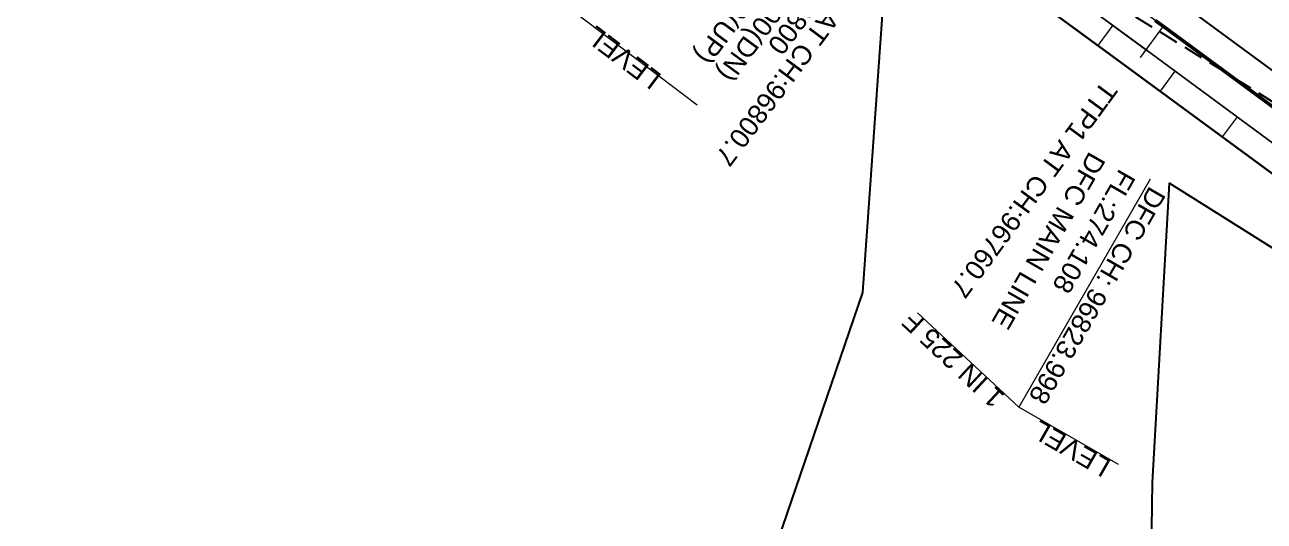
# Model space of a CAD drawing. Header units: metres. Extents: x 644418 to 1306172, y 3366650 to 6747308.
# Drawn here: x 654483.6 to 654644.2, y 3372415.2 to 3372479.5 of the extents above; entities that cross this region are included whole.
import ezdxf

# ---------------------------------------------------------------- set-up
doc = ezdxf.new("R2010")
doc.units = ezdxf.units.M
doc.header["$MEASUREMENT"] = 0
doc.linetypes.add('DASHED', pattern=[0.75, 0.5, -0.25])
for name, color, linetype in [('C-ROAD-CNTR-N', 92, 'Continuous'), ('COMPOUND_WALL', 251, 'Continuous'), ('PROPOSED DFCC FORMATION LINE', 187, 'Continuous'), ('PROPOSED FORMATION LINE - Connecting line', 187, 'Continuous'), ('WATER_LOGGED_AREA', 5, 'Continuous')]:
    doc.layers.add(name, color=color, linetype=linetype)
for name, color, linetype, lineweight in [('Existing Chainage', 7, 'Continuous', 0), ('Prop TPTC Connecting line', 10, 'Continuous', 0), ('PROP-DFC Connecting line', 1, 'Continuous', 0), ('Proposed Chainages Connecting line', 10, 'Continuous', 0), ('PROPOSED DFCC TOE SLOPES - Connecting line', 239, 'Continuous', 0), ('PROPOSED GRADES IN PLAN', 10, 'Continuous', 0), ('PROPOSED GRADES IN PLAN FOR LINK LINE', 10, 'Continuous', 0), ('PROPOSED RETAINING WALL', 154, 'Continuous', 30)]:
    doc.layers.add(name, color=color, linetype=linetype, lineweight=lineweight)
doc.styles.add('Style-Arial', font='arial.ttf')

msp = doc.modelspace()

# ---------------------------------------------------------------- linework, layer by layer
at = {"layer": 'C-ROAD-CNTR-N', "color": 4, "linetype": 'Continuous', "lineweight": 50, "flags": 128}
for points in [[(654631.1009, 3372479.2944), (654630.0614, 3372480.0588)], [(654887.9053, 3372290.4777), (654631.1009, 3372479.2944)]]:
    msp.add_lwpolyline(points, dxfattribs=at)
at = {"layer": 'COMPOUND_WALL', "color": 88, "linetype": 'DASHED', "ltscale": 5}
msp.add_lwpolyline([(654652.027, 3372465.35), (654599.241, 3372498.057), (654573.18, 3372515.799), (654523.1288, 3372552.5991)], dxfattribs=at)
at = {"layer": 'Prop TPTC Connecting line', "lineweight": 0, "flags": 128}
msp.add_lwpolyline([(654631.1002, 3372479.295), (654628.1383, 3372475.2667)], dxfattribs=at)
at = {"layer": 'PROP-DFC Connecting line', "color": 12, "linetype": 'Continuous', "lineweight": 0, "flags": 128}
msp.add_lwpolyline([(654887.9054, 3372290.4776), (654631.1002, 3372479.295), (654627.0719, 3372482.257), (654623.0443, 3372485.2198), (654619.018, 3372488.1843), (654614.9934, 3372491.1514), (654610.9714, 3372494.1217), (654606.9525, 3372497.0963), (654602.9373, 3372500.0759), (654598.9263, 3372503.0613, -0.00365077), (654563.9971, 3372529.5027), (654560.0351, 3372532.5528), (654556.0776, 3372535.6086), (654552.1239, 3372538.6693), (654548.1734, 3372541.7341), (654544.2254, 3372544.8023), (654540.2794, 3372547.8729), (654536.3346, 3372550.9451), (654532.3905, 3372554.0182)], format="xyb", dxfattribs=at)
at = {"layer": 'PROPOSED DFCC FORMATION LINE', "lineweight": 0, "flags": 128}
msp.add_lwpolyline([(654649.9679, 3372470.0769), (654633.8546, 3372481.9243), (654633.3216, 3372482.3162), (654622.5835, 3372490.2155), (654617.752, 3372493.7763), (654611.8617, 3372498.1274), (654601.6976, 3372505.6728), (654601.1678, 3372506.0677), (654591.5738, 3372513.2507), (654589.4965, 3372514.8138), (654585.721, 3372517.6622), (654577.8679, 3372523.6167), (654575.6479, 3372525.3074), (654569.8246, 3372529.7578), (654566.2823, 3372532.476), (654555.7376, 3372540.6134), (654554.003, 3372541.9573), (654545.2126, 3372548.7853), (654538.2217, 3372554.2287), (654534.6954, 3372556.9763)], dxfattribs=at)
at = {"layer": 'PROPOSED DFCC TOE SLOPES - Connecting line', "linetype": 'Continuous', "lineweight": 0, "flags": 128}
for points in [[(654624.5896, 3372479.4291), (654622.6562, 3372476.8019)], [(654624.5904, 3372479.4284), (654622.6579, 3372476.8007)], [(654632.6463, 3372473.5037), (654630.7172, 3372470.8807)], [(654632.6467, 3372473.5034), (654630.718, 3372470.8801)], [(654640.7034, 3372467.5797), (654638.7774, 3372464.9601)]]:
    msp.add_lwpolyline(points, dxfattribs=at)
at = {"layer": 'PROPOSED FORMATION LINE - Connecting line', "lineweight": 0, "flags": 128}
for points in [[(654649.9976, 3372470.1172), (654633.8842, 3372481.9646), (654633.3512, 3372482.3565), (654622.6132, 3372490.2558), (654617.7816, 3372493.8166), (654611.8914, 3372498.1676), (654601.7275, 3372505.7129), (654601.1977, 3372506.1078), (654591.6039, 3372513.2906), (654589.5266, 3372514.8538), (654585.7511, 3372517.7021), (654577.8982, 3372523.6565), (654575.6782, 3372525.3471), (654569.855, 3372529.7975), (654566.3128, 3372532.5157), (654555.7682, 3372540.6529), (654554.0337, 3372541.9969), (654545.2433, 3372548.8248), (654538.2524, 3372554.2681), (654534.7261, 3372557.0157)], [(654645.4955, 3372463.9941), (654629.3822, 3372475.8415), (654628.8492, 3372476.2335), (654618.1066, 3372484.1361), (654613.2701, 3372487.7005), (654607.3713, 3372492.0579), (654597.1861, 3372499.619), (654596.655, 3372500.0149), (654587.0368, 3372507.2159), (654584.9543, 3372508.783), (654581.1692, 3372511.6386), (654573.2963, 3372517.6081), (654571.0708, 3372519.303), (654565.2328, 3372523.7647), (654561.6815, 3372526.4898), (654551.1147, 3372534.6442), (654549.3774, 3372535.9903), (654540.5765, 3372542.8264), (654533.5816, 3372548.2728), (654530.0548, 3372551.0208)], [(654645.5252, 3372464.0344), (654629.4118, 3372475.8818), (654628.8788, 3372476.2738), (654618.1363, 3372484.1763), (654613.2998, 3372487.7408), (654607.401, 3372492.0981), (654597.216, 3372499.659), (654596.6849, 3372500.0549), (654587.0669, 3372507.2559), (654584.9843, 3372508.823), (654581.1993, 3372511.6784), (654573.3266, 3372517.6479), (654571.1011, 3372519.3428), (654565.2632, 3372523.8044), (654561.712, 3372526.5294), (654551.1453, 3372534.6837), (654549.408, 3372536.0298), (654540.6072, 3372542.8659), (654533.6123, 3372548.3123), (654530.0855, 3372551.0602)]]:
    msp.add_lwpolyline(points, dxfattribs=at)
at = {"layer": 'PROPOSED GRADES IN PLAN', "linetype": 'Continuous', "lineweight": 0}
msp.add_line((654629.4192, 3372459.5039), (654612.4243, 3372429.97), dxfattribs=at)
at = {"layer": 'PROPOSED GRADES IN PLAN', "linetype": 'Continuous', "lineweight": 0, "flags": 128}
msp.add_lwpolyline([(654625.3102, 3372422.555), (654612.4243, 3372429.97), (654599.2722, 3372442.1931)], dxfattribs=at)
at = {"layer": 'PROPOSED GRADES IN PLAN FOR LINK LINE', "linetype": 'Continuous', "lineweight": 0, "flags": 128}
msp.add_lwpolyline([(654570.7055, 3372469.0972), (654554.7597, 3372481.169), (654542.5808, 3372493.7118)], dxfattribs=at)
at = {"layer": 'PROPOSED RETAINING WALL', "flags": 128}
msp.add_lwpolyline([(654257.3779, 3372747.5332), (654335.893, 3372691.231), (654431.347, 3372619.379), (654500.12, 3372566.164), (654517.0798, 3372554.3603), (654533.109, 3372542.569), (654548.973, 3372530.8992), (654562.9506, 3372520.6313), (654576.562, 3372510.6326), (654591.8127, 3372499.4442), (654607.0452, 3372488.269), (654623.4829, 3372476.1947), (654639.8756, 3372464.1534), (654657.9748, 3372450.8472), (654684.083, 3372431.6307), (654689.4649, 3372427.6582), (654688.3749, 3372426.1758), (654689.6033, 3372425.2692)], dxfattribs=at)
at = {"layer": 'WATER_LOGGED_AREA', "linetype": 'Continuous'}
for points in [[(654540.226, 3372358.462, 265.849), (654562.226, 3372357.189, 266.438), (654592.216, 3372444.827, 265.465), (654595.442, 3372490.596, 265.698), (654499.975, 3372549.498, 266.133), (654486.456, 3372531.19, 266.269), (654486.379, 3372521.909, 265.612)], [(654641.11, 3372284.3, 264.997), (654592.251, 3372360.973, 265.908), (654624.447, 3372365.124, 265.066), (654629.183, 3372381.886, 266.097), (654629.757, 3372420.214, 264.993), (654631.923, 3372458.998, 265.821), (654699.067, 3372416.802, 265.358), (654703.322, 3372405.816, 265.345), (654691.5, 3372287.874, 265.639), (654641.11, 3372284.3, 264.997)]]:
    msp.add_polyline3d(points, dxfattribs=at)

# ---------------------------------------------------------------- texts
at = {"layer": 'Existing Chainage', "color": 0, "lineweight": 0, "insert": (654570.9846, 3372475.0415), "char_height": 2.5, "attachment_point": 6, "rotation": 233.735129, "line_spacing_factor": 0.6, "style": 'Style-Arial'}
msp.add_mtext('CH: 287800(UP)', dxfattribs=at)
at = {"layer": 'Existing Chainage', "color": 0, "linetype": 'Continuous', "lineweight": 0, "insert": (654573.911, 3372472.7592), "char_height": 2.5, "attachment_point": 6, "rotation": 233.748832, "line_spacing_factor": 0.6, "style": 'Style-Arial'}
msp.add_mtext('CH: 287800(DN)', dxfattribs=at)
at = {"layer": 'Prop TPTC Connecting line', "lineweight": 0, "char_height": 2.5, "attachment_point": 4, "line_spacing_factor": 0.6, "style": 'Style-Arial'}
for s, insert, rotation in [('CTP1 AT CH:96800.7', (654594.2101, 3372488.9203), 233.292627), ('TTP1 AT CH:96760.7', (654624.3127, 3372471.6657), 233.674617)]:
    msp.add_mtext(s, dxfattribs=dict(at, insert=insert, rotation=rotation))
at = {"layer": 'Proposed Chainages Connecting line', "lineweight": 0, "insert": (654590.6931, 3372489.5042), "char_height": 2.5, "attachment_point": 4, "rotation": 233.305159, "line_spacing_factor": 0.6, "style": 'Style-Arial'}
msp.add_mtext('CH: 96800', dxfattribs=at)
at = {"layer": 'PROPOSED GRADES IN PLAN', "linetype": 'Continuous', "lineweight": 0, "char_height": 2.5, "style": 'Style-Arial'}
for s, insert, attachment_point, rotation, line_spacing_factor in [('{\\C1;DFC CH: 96823.998\\PFL:274.108}\\PDFC MAIN LINE', (654626.5555, 3372460.3568), 4, 240.082258, 1.08), ('1 IN 225 F', (654610.7416, 3372431.4847), 7, 137.096642, 0.84), ('LEVEL', (654615.1149, 3372428.3828), 9, 150.082258, 0.84)]:
    msp.add_mtext(s, dxfattribs=dict(at, insert=insert, attachment_point=attachment_point, rotation=rotation, line_spacing_factor=line_spacing_factor))
at = {"layer": 'PROPOSED GRADES IN PLAN FOR LINK LINE', "linetype": 'Continuous', "lineweight": 0, "insert": (654566.2699, 3372472.942), "char_height": 2.5, "attachment_point": 7, "rotation": 142.872458, "line_spacing_factor": 0.84, "style": 'Style-Arial'}
msp.add_mtext('LEVEL', dxfattribs=at)

doc.saveas('drawing.dxf')
